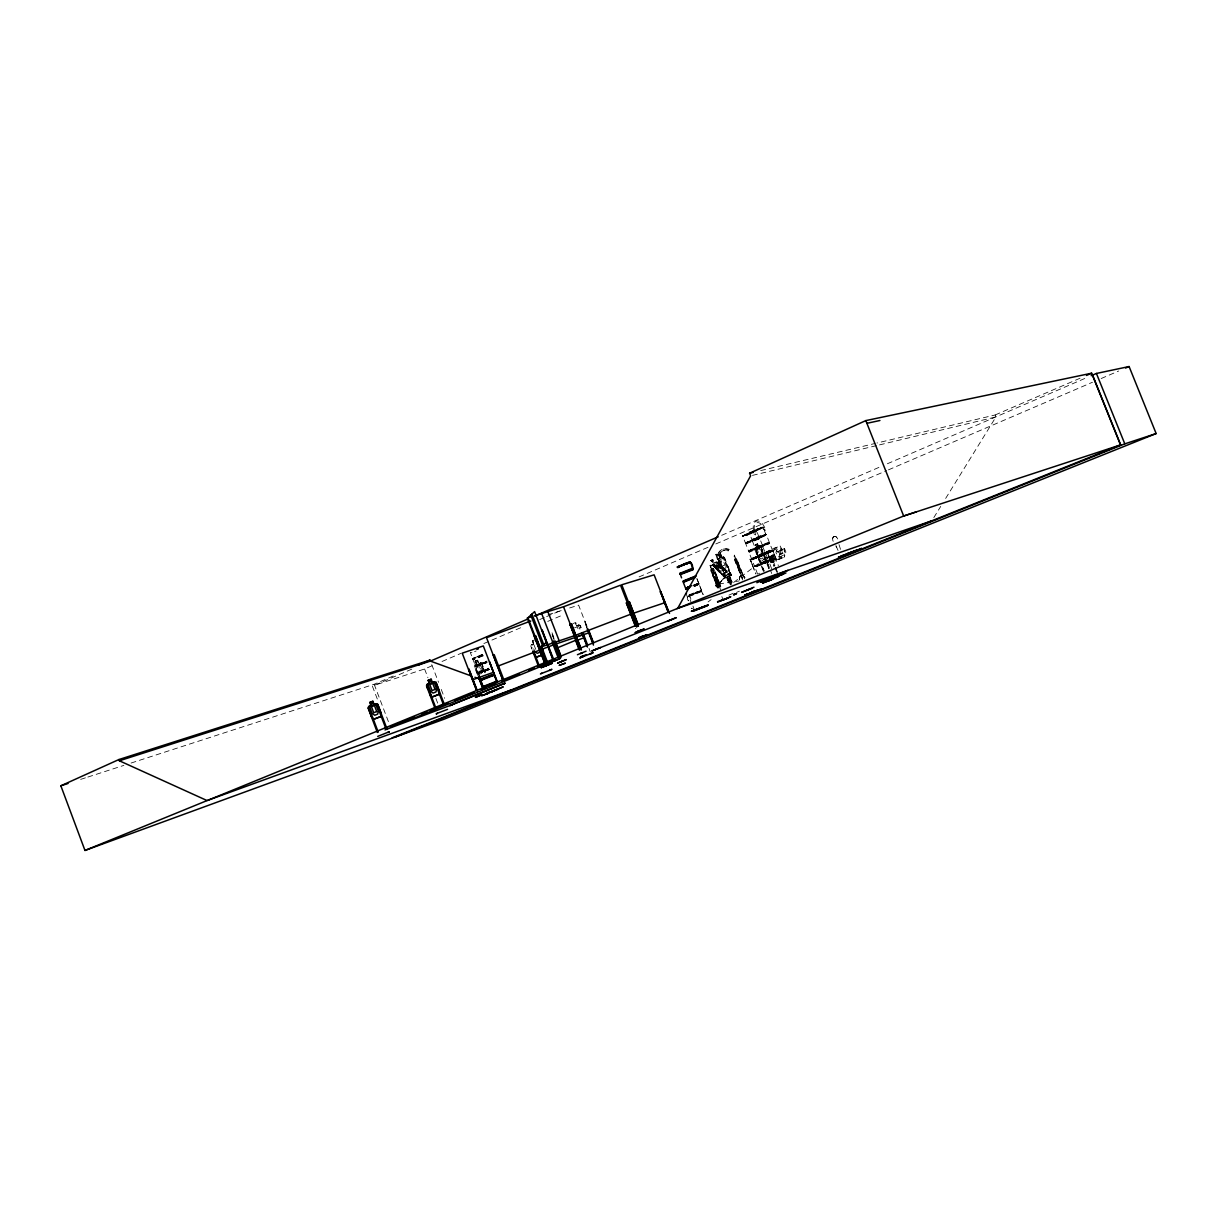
<?xml version="1.0" encoding="UTF-8"?>
<svg xmlns="http://www.w3.org/2000/svg" width="1217" height="1217" viewBox="0 0 1217 1217"><rect width="100%" height="100%" fill="white"/><g stroke="black" fill="none" stroke-linecap="round" stroke-linejoin="round"><path stroke-width="0.75" stroke-dasharray="5 3.75" d="M711.504 569.008L718.486 587.994M777.541 547.042C762.253 551.529 764.945 555.88 777.937 548.046L777.222 547.163L777.937 548.046M771.608 568.674L768.825 561.098L765.189 562.497L775.594 558.131L754.434 565.935L748.729 551.742M771.152 561.341L771.958 562.452L770.833 562.634L766.999 551.681L771.289 561.296M770.97 562.726L781.831 557.949L781.116 557.067L781.831 557.949M699.045 583.734L696.991 584.084M743.602 535.602L747.816 534.263L742.492 535.967L763.439 527.661L759.332 529.121M762.04 554.693L772.628 550.54L758.176 555.469L759.104 555.15M482.723 654.655L472.637 658.777L478.403 656.876M479.346 672.697L478.007 672.727L480.213 671.678M478.114 673.092L482.525 672.225M472.622 658.732L475.923 666.84L487.059 662.657M475.467 666.292L486.602 661.44M769.22 557.082L772.917 555.85L769.387 557.386M698.832 584.449L692.96 587.035M752.197 533.076L753.308 532.514M759.575 529.517L758.799 529.638M762.374 555.773L761.979 555.926M768.323 552.959L771.761 551.681M488.032 669.898L487.378 670.293L489.295 669.259M723.385 578.455L718.38 584.814L724.693 576.949C728.298 575.93 720.814 580.098 724.206 578.562M725.94 577.406L719.399 559.911L725.743 577.527L718.562 560.261L718.669 558.74L720.068 558.071L718.608 554.633L722.153 566.301L724.221 568.643L726.017 567.791L725.864 564.551L723.294 558.04L721.879 557.34M763.348 571.184L755.164 550.525L755.361 548.608L758.967 547.452M763.652 571.077L755.59 548.943L764.291 571.153M483.955 671.282L480.639 672.621L487.089 670.05M718.928 555.834L721.453 556.215L718.928 555.834A9.127 7.272 60.2 0 1 727.005 550.677L728.055 551.042L728.998 549.308L727.781 548.867A10.664 8.489 60.2 0 0 718.623 553.689L717.634 555.287L715.809 554.496L718.334 554.891M728.055 551.042L728.998 549.308M762.724 554.709L762.511 555.013M767.014 560.079C763.439 560.307 766.497 554.846 767.714 558.664C767.151 563.395 760.625 558.405 765.949 557.34M784.691 555.53L784.387 557.097L784.782 555.545L780.173 546.053L774.56 548.608M758.602 556.017L763.576 554.131L751.513 558.953L761.781 554.511M477.749 675.344L474.295 666.444L474.706 664.938L480.365 662.55L481.643 663.326L485.324 672.21M717.634 555.287L717.939 554.085A10.664 8.489 60.2 0 1 727.081 549.263L728.298 549.704M754.068 530.977L756.761 530.399L749.337 532.331M753.688 557.918C744.089 563.228 773.647 550.784 763.941 555.302M758.313 555.91L760.382 554.982L758.115 555.85L759.18 555.652M756.655 557.645C760.944 556.899 770.513 551.59 763.363 554.191M531.388 644.66L530.825 646.151L532.772 651.186M771.198 561.585L771.046 561.691M766.71 551.955L772.187 549.962L771.259 550.449M767.029 552.807L768.079 552.472M723.613 575.884L725.895 577.634L712.66 564.658L725.104 578.212L731.493 574.88L729.82 572.659M729.211 573.344L728.572 573.633M476.44 664.33L475.619 665.912L479.483 676.302M716.843 586.138C718.988 589.332 720.525 582.456 717.117 583.612C713.983 584.388 716.311 588.45 718.349 586.883L719.673 590.139M717.117 583.612L717.68 585.134L719.247 585.529M717.787 587.111L715.824 585.073M933.819 517.605L940.726 506.409M945.655 498.422L995.947 416.929L995.156 414.967L877.001 443.003M772.871 550.829L776.34 559.348L772.871 550.829L774.62 548.73M753.673 558.025L767.166 553.02M717.954 562.391L716.463 561.798L711.96 563.821L712.249 565.068L722.198 574.47L726.732 572.386L716.478 561.615M726.732 572.386L722.122 574.561M719.095 572.112L712.249 565.068M722.092 574.439L726.595 572.309L724.876 569.419M728.877 574.454L724.602 576.265M724.8 569.495L718.273 561.98L731.052 575.261L724.511 557.462L723.141 556.595C720.434 559.272 721.97 550.708 718.608 554.633M713.329 563.121L710.789 560.459L718.076 569.495L721.057 571.169L722.852 570.332L717.056 562.771L712.69 559.546L710.713 560.535L712.69 559.546L715.185 562.421M717.528 562.482L730.276 575.808L717.528 562.482L718.273 561.98M725.834 577.664L713.177 564.414L725.682 577.892M723.278 578.942L725.636 576.569M771.563 556.078L766.299 558.436L765.615 560.702M715.809 554.496L717.513 559.759L720.753 556.61M717.513 559.759L721.453 556.215M698.908 583.658L693.736 585.514L695.333 584.829M762.39 527.782L763.378 526.991L758.039 529.38M772.582 550.738L767.349 553.035M742.674 536.028L744.637 535.008M753.232 530.962L747.725 533.639M752.927 531.373L754.692 530.703M747.983 534.369L756.685 530.536L755.681 530.734M698.68 583.247L693.523 585.012M752.334 540.013L745.367 543.132L766.33 534.491L750.554 540.896M698.725 583.764L698.147 584.069M697.98 584.266L698.999 583.962L697.311 584.799M745.443 543.467L766.36 534.735L775.442 557.812M758.997 537.321L756.518 530.293M745.352 543.208C768.612 533.578 761.492 539.374 745.625 543.649M765.66 534.065L763.15 526.976L752.532 530.779M748.546 551.012L762.876 545.946L759.058 547.376M696.961 578.76L701.418 590.169L695.211 592.816M688.746 596.345L701.798 590.717L695.394 593.272M759.56 548.319L762.892 546.22L749.033 552.168L759.56 548.319M762.77 546.859L768.809 561.052M708.081 601.928L711.093 599.646M733.653 582.441L765.234 558.375M752.562 558.299L751.574 558.542L753.734 558.101M751.832 559.348L762.39 555.013M753.034 559.531L752.045 559.774L755.985 558.025M755.422 558.223C760.503 556.184 754.053 558.877 755.985 557.584M758.434 556.275L763.591 554.389M753.855 558.481L764.672 553.781L763.302 554.207M758.769 556.519L767.364 553.066M765.584 553.279L751.771 558.375M765.782 553.583L764.717 553.841M772.308 550.13L768.855 551.605L772.141 550.403M772.506 550.449L768.748 551.271M772.673 551.195L769.129 552.32M761.294 562.741L761.872 564.247M761.599 564.277L764.763 562.224C752.699 566.331 780.629 555.758 773.054 558.01M768.855 561.326L754.966 567.32L757.643 574.135M768.703 561.995L765.387 563.015M775.609 558.177L764.854 561.63M775.594 558.39L754.51 566.453L775.427 557.827M742.629 579.977L734.885 560.52L734.292 555.058L744.53 578.912M734.064 556.063L734.52 557.219M480.776 672.149L478.175 673.214L479.102 671.951M734.657 559.272L736.194 558.314M531.449 648.113L532.301 647.779M470.812 652.647L471.968 652.495M737.654 561.387L744.713 578.866M738.05 566.544L736.118 559.774L742.476 577.999M739.982 572.872L741.609 572.081L740.453 568.522L741.609 572.081M475.817 666.81L486.967 662.215M478.068 672.91L488.139 668.772M711.382 569.054L710.059 565.662L711.108 565.099L712.325 568.537M710.059 565.662L711.108 565.236M771.882 556.656L766.36 558.39M480.578 672.59L488.352 669.259L486.952 669.746M482.388 671.814L479.331 672.666M713.071 568.278L710.758 569.404L710.987 570.803L716.935 586.168M749.292 532.316L752.562 530.779M746.249 534.43L747.329 534.233M720.449 586.974L714.972 571.153L721.057 586.716M749.702 533.35L747.451 534.202M713.314 577.117L712.28 573.587L714.516 572.522M712.462 573.648L714.622 572.477M755.438 538.31L751.923 539.922L758.784 536.286L766.162 534.278L752.365 540.211M765.676 534.05L762.435 535.556M576.904 625.69L578.896 624.945L574.044 626.861M716.205 583.019L714.485 579.84L716.083 583.049L718.41 581.878L717.3 578.364M755.97 547.118L755.285 548.563L769.433 542.539L755.149 548.152L758.799 547.026M580.174 627.987L581.011 627.668M730.398 572.401L729.485 572.781L731.037 575.093M731.021 584.647L727.888 576.569L726.625 577.086L729.15 583.536C723.187 572.69 730.246 575.869 731.113 584.616M728.177 576.402L729.652 575.808L732.147 582.289L729.485 575.869M730.535 575.276L723.674 557.827L724.511 557.462M717.604 587.111L719.901 585.97L719.779 584.708M695.196 585.666L695.957 585.788M770.331 557.888L773.616 566.24M771.776 557.31L774.925 565.722M758.647 556.093L760.458 555.271L758.297 556.199M756.609 557.827L755.985 557.629M765.493 553.781L763.455 554.602L765.812 553.857M768.535 552.548L768.079 553.172M769.053 552.655L770.65 552.199M769.144 552.777L760.716 556.078M725.347 574.728L724.8 574.987M719.262 555.135L720.403 554.587L720.875 555.743L719.719 556.306M701.783 591.568L688.852 596.573L691.378 602.963M761.279 562.741L773.069 558.01M718.745 558.831L723.248 556.686M722.335 569.541L718.654 560.231L719.399 559.911M768.718 561.995L754.723 566.909L775.685 558.77L778.378 565.646M749.991 531.966L757.993 528.908M749.109 532.514L751.208 531.723M751.406 532.118L749.702 533.168M755.666 530.84L747.329 534.491M761.279 528.3L762.405 527.813M754.799 532.042L756.502 530.977M755.301 544.805L757.415 543.832L760.153 548.274L762.755 554.876L762.846 558.162L760.96 559.014L758.845 556.641L756.259 550.069L756.791 548.426L755.301 544.805L757.385 543.984M757.78 539.542L758.86 539.04M724.206 572.629L728.816 570.636L728.116 566.848L728.816 570.636M755.407 548.928L756.685 548.335M755.392 549.065L760.123 546.905L761.264 547.772L760.108 546.768L758.708 547.407L757.309 543.862M480.974 672.088L483.834 670.963M750.463 549.795L748.561 551.042M755.97 547.118L769.144 542.113L765.66 543.771M768.87 568.78L761.538 550.145L762.405 549.78L771.73 573.511M782.364 549.384L784.463 548.593M752.471 558.253L756.685 556.473M771.289 555.545L773.114 554.754L773.784 556.443L770.148 557.949L772.217 557.143L771.548 555.454L771.958 557.234M763.728 554.496L762.496 554.967M752.927 559.288L754.008 558.801M771.608 551.24L768.916 552.092M765.052 554.83L752.03 559.774M771.745 556.96L770.026 557.645L769.92 556.291L771.745 556.96L775.016 565.692M784.478 548.441L785.923 552.107L783.581 553.005L783.596 555.15L779.671 556.884L777.283 555.819L775.944 552.412L776.902 549.841L780.812 548.061L782.242 549.582M760.884 563.06L765.736 561.037L761.325 547.68L769.433 568.537M770.544 561.615L781.436 556.945M778.713 559.455L784.493 557.051M689.05 594.885L696.261 591.964M689.141 595.372L694.724 593.075M744.621 534.978L747.923 534.248M751.391 532.118L753.429 531.281M747.208 534.111L742.887 536.438L746.477 535.374M747.481 534.278L760.001 529.365M761.294 528.33L749.459 532.803M753.125 532.742L754.829 532.027M689.294 595.767L694.877 593.47M745.534 543.558L759.697 537.914L756.061 539.085M995.156 414.967L1083.039 376.935M131.071 763.044L374.151 684.273L394.46 675.481M758.541 573.663L759.651 573.192M411.772 669.152L374.517 685.247L424.596 668.985L435.062 664.482M721.681 535.313L880.393 466.765M887.376 463.753L1087.724 377.209M486.83 661.835L475.436 666.049M442.03 661.485L461.213 653.255M483.879 643.519L522.245 627.059M539.694 619.575L544.927 617.323M546.661 616.578L562.36 609.839M639.092 576.904L708.842 546.95M715.809 543.953L886.706 470.599M888.456 469.853L1092.47 382.26M1101.187 378.517L1118.636 371.033M750.448 549.795L765.66 543.771M728.907 595.113L733.288 593.242M736.483 592.42L739.419 591.173M547.741 621.415L563.349 614.752M479.087 671.967L488.884 668.179M489.645 669.396L488.245 669.822M762.253 555.211L763.713 554.617M476.379 664.239L475.086 661.044L477.536 660.01L478.844 663.204M475.208 661.12L477.566 660.131L482.693 669.928L482.449 673.016L480.137 673.975L477.931 671.906M694.344 585.681L698.193 584.145L694.177 585.255M695.896 585.118L697.219 584.571M697.326 584.829L694.481 585.986M770.863 557.629L774.575 565.875M731.782 584.266L729.211 576.006M745.96 534.111L747.634 533.381M754.51 530.764L752.821 531.479L758.069 529.395L754.373 530.977M587.294 629.143L584.829 621.948L587.583 629.022M585.103 621.887L588.13 628.839M478.646 674.979L475.969 668.027L475.071 668.376L477.962 675.268M484.427 672.56L482.419 665.303M747.923 534.08L746.675 534.735M748.166 534.765L746.477 535.389L753.323 532.498M483.088 655.431L472.698 659.036L481.582 655.628M727.249 576.858L730.717 584.799M729.044 576.082L731.736 582.471M483.195 655.872L474.508 659.173M759.256 547.407L748.577 551.316L762.451 545.322L759.758 538.507M763.363 553.339L759.058 554.937L767.136 551.894L771.289 562.604M756.791 556.778L768.809 551.757M760.61 555.91L762.374 555.469M480.183 671.51L481.582 671.13M480.304 671.921L481.689 671.404M486.8 669.335L488.23 668.939M487.074 670.019L488.443 669.487M694.253 585.423L695.805 584.799M488.565 669.852L482.525 672.225M725.834 576.812L724.693 576.949M754.327 530.338L756.168 529.623M749.946 534.05L751.741 533.35M762.572 545.946L759.286 547.3M762.527 546.098L769.6 542.98L748.485 550.799L745.823 543.984L766.451 535.252L765.463 535.45M763.302 553.142L768.642 551.073M763.47 553.629L768.855 551.544M481.567 671.115L487.758 668.742M481.78 671.647L486.876 669.502M751.011 561.919L750.204 559.135L756 573.892M749.961 559.227L752.715 565.555M730.885 575.169L723.674 557.827M725.743 577.527L718.654 560.231M756.061 529.38L757.902 528.65M753.384 530.977L754.388 530.779M749.687 533.183L756.518 530.779M759.134 537.458L751.908 539.952L755.118 547.726L758.663 546.524M765.295 552.883L767.121 552.168M763.485 553.872L770.452 551.331M695.485 585.529L698.832 584.434M734.885 560.52L742.127 578.136M718.41 581.878L717.376 578.318M718.243 586.929L714.394 577.832L716.387 580.844C712.903 568.4 722.624 593.059 716.996 582.35L717.482 585.909M713.831 569.176L720.799 586.837M710.941 570.773L717.878 588.267M532.438 640.796L535.328 639.701M712.173 572.659L718.228 588.13M712.28 573.587L713.421 577.086M531.373 644.66L533.639 643.915L532.301 640.72M713.04 568.156L713.816 569.252M695.439 585.134L693.827 585.742L696.854 584.616M693.979 586.153L695.835 585.849M483.666 670.537L478.646 672.56M484.853 670.202L487.865 669M484.944 670.43L486.526 669.806M485.096 670.81L488.093 669.669L486.663 670.202M696.261 591.964L701.722 590.595L689.415 594.976M478.251 656.45L472.561 658.321L470.31 652.479M479.376 655.917L482.434 654.792M479.513 656.298L482.586 655.172M760.245 554.861L763.424 553.674L760.321 555.028M767.425 552.944L769.144 552.305M481.034 663.691L475.375 665.623L487.104 660.983M482.175 663.204L486.465 661.652M482.48 664.01L486.694 662.489M481.323 664.482L475.634 666.475L486.602 662.033M693.614 585.179L696.641 584.054M474.584 651.582L476.151 650.989M572.796 623.682L575.702 622.48L576.843 625.827M574.454 627.926L577.284 626.877L579.018 631.334M762.557 535.404L751.832 539.405L749.155 532.483M750.57 540.896L747.405 542.037M758.008 528.923L761.188 527.752M728.968 576.113L731.447 584.434M778.758 559.577L776.263 559.257M691.378 608.363L691.941 608.12M691.697 608.606L692.519 608.302M770.65 557.416L770.878 555.88M773.784 556.443L773.114 554.754M729.789 573.496L725.606 575.458M760.884 563.197L758.982 559.942M482.115 671.145L478.144 672.697M486.541 669.837L487.971 669.289M769.92 556.291L774.103 566.027M764.641 561.722L761.325 562.862M765.174 563.106L761.857 564.247M761.538 550.145L769.174 568.658M756.381 552.533L763.911 570.94M482.236 654.396L472.637 658.625M760.458 555.393L763.607 554.161M482.693 655.613L473.033 659.538L474.524 659.173M756.639 557.599L752.669 558.786M833.934 536.56L834.086 536.514A3.514 2.464 70 0 1 837.904 539.679A3.514 2.464 70 0 0 833.934 536.56A3.514 2.464 70 0 0 833.371 541.611A3.514 2.464 70 0 1 834.086 536.514M687.392 597.015L687.514 596.984A2.525 1.658 70.1 0 0 688.639 600.818L688.639 600.818A2.525 1.658 70.1 0 1 687.392 597.015L686.403 594.474M759.21 547.893L755.605 549.019L769.692 543.497L748.744 551.727M758.876 546.433L760.351 545.901M759.119 546.874L762.74 545.748L760.336 545.916M759.423 547.802L762.983 546.692M755.651 538.218L758.252 537.321M755.574 538.812L752.091 540.333L755.742 539.237M755.894 538.659L759.514 537.564L758.237 537.336M764.337 535.815L752.38 540.774L755.985 539.679M756.198 539.587L759.773 538.507M753.08 531.616L754.54 531.068M696.641 584.069L698.391 583.293M696.869 584.647L697.965 584.236M760.762 556.047L758.647 556.686M763.378 553.705L765.463 553.081M770.467 551.362L771.578 550.951M475.969 668.027L478.418 675.055M481.734 665.593L484.64 672.484M739.54 579.916A3.332 2.875 71.2 0 1 740.986 575.717L741.077 575.687A3.332 2.875 71.2 0 1 744.956 577.695M724.009 575.687L723.278 576.265M475.086 661.044L476.501 664.315M584.54 622.07L585.392 621.765M764.337 535.815L765.478 535.45M747.421 542.037L745.276 542.615L742.583 535.784M80.657 779.382L86.057 777.633M87.852 777.054L123.875 765.387M761.051 527.509L762.222 527.144M761.203 527.782L762.329 527.387M750.113 532.285L751.285 531.935M754.662 531.525L756.533 530.977M743.587 535.602L744.758 535.206M688.761 595.691L701.859 590.945L688.913 596.087M548.076 614.722L562.452 610.219M569.632 607.968L578.623 605.153L587.841 628.961M759.18 555.408L758.206 555.667M771.7 551.407L772.658 551.164M764.626 553.507L765.66 553.248M742.857 535.784L743.617 535.571M752.456 475.391L877.67 445.331M879.511 444.89L995.947 416.929M760.686 470.599L875.145 443.444M701.601 591.523L703.167 594.657L701.874 591.386M764.55 557.964L766.208 558.922M718.684 583.993L739.008 580.981M576.873 625.812L578.805 626.314L579.946 629.28M728.755 550.647L727.705 550.282A9.143 7.272 60.2 0 0 719.612 555.439M480.365 662.55L481.749 663.295L485.111 672.286M480.38 662.672L481.613 663.402M722.153 574.363L712.417 564.992M728.998 573.603L730.839 575.535L718.045 562.239M735.661 558.618L739.708 568.947L737.73 566.742M713.907 576.843L715.444 579.307L716.326 578.851L711.002 565.281M759.028 559.881L760.975 563.03M701.418 590.215L696.93 578.729M836.049 545.87L838.087 550.51L835.896 545.916M724.298 557.508L731.447 574.911L725.347 577.664L724.45 575.109M720.51 553.705L721.97 557.31M775.609 567.365L777.648 572.37L775.548 567.396M777.191 572.568L774.666 567.731M771.03 557.28L774.24 566.011M752.471 565.646L755.696 573.861M736.741 559.379L743.663 577.254M742.309 578.09L735.083 558.999M751.254 561.828L750.204 559.135M752.136 564.049L752.791 565.738L751.908 564.156M728.922 576.067L732.025 584.175M728.709 576.158L731.873 584.236M727.279 576.797L730.626 584.829M730.398 584.921L727.051 576.888L729.485 583.369M720.555 589.697L712.782 569.799L711.899 570.271L714.957 579.535M710.18 565.616L711.58 569.1M721.848 596.604L723.202 600.042M589.043 648.402L590.275 651.901M575.337 623.347L575.747 624.412M552.016 632.749L555.317 641.283M552.381 634.574L554.359 639.686M552.092 634.65L554.07 639.762M533.152 641.116L533.563 642.165M534.05 644.964L535.739 649.346M532.285 640.735L533.487 643.869L532.498 645.542L534.765 651.384M431.761 664.649L438.561 682.372M441.269 689.461L444.661 698.315M424.596 668.985L427.928 677.656M435.899 698.467L437.892 703.669M374.151 684.273L389.668 724.921M372.387 686.145L378.32 701.646M839.015 544.607L840.551 549.46M692.945 606.036L694.025 609.108M716.494 554.1L718.213 559.364M719.627 584.723L719.795 586.016M479.133 663.082L479.148 677.291M635.852 628.763A2.13 2.038 72.9 0 1 635.472 628.352M739.632 579.87A3.332 2.875 71.2 0 1 741.077 575.687M740.986 575.717A3.332 2.875 71.2 0 1 744.85 577.725M690.845 599.296A2.525 1.658 70.1 0 0 689.035 596.315L688.928 596.36A2.525 1.658 70.1 0 1 690.739 599.342M754.525 566.407L768.703 560.9L754.51 566.529M716.128 563.228L717.406 566.209L713.512 564.505L717.604 566.985L719.247 570.651L718.562 567.381L722.639 569.282L718.41 566.635L716.707 562.984L714.318 564.08L719.034 569.039L720.829 568.202L716.205 563.152M755.97 532.24L755.544 534.978L753.445 533.442L754.312 533.031A9.964 5.842 70.7 0 1 755.97 521.256A9.964 5.842 70.7 0 1 764.9 527.995L765.782 527.57L765.25 530.384L763.044 528.878L763.926 528.452A8.321 4.868 70.7 0 0 756.472 522.838A8.321 4.868 70.7 0 0 755.088 532.666L755.97 532.24M781.588 549.673L780.447 552.457L783.55 554.617L780.249 553.4L778.789 556.899L779.473 552.822L776.203 550.586L779.641 551.894L781.055 548.487L781.588 549.673M715.261 576.143L714.379 576.599L715.246 576.113M716.311 578.836L715.429 579.292L717.908 585.62L718.791 585.179L716.311 578.836M580.403 625.66L578.866 624.96L580.311 625.751L581.604 629.159L580.403 625.66M712.827 560.261L711.671 560.809L712.523 561.691L713.664 561.143L712.827 560.261M722.335 558.497L720.54 559.348L723.111 565.859L724.906 565.007L722.335 558.497M757.187 544.76L755.985 545.322L756.442 546.509L757.643 545.946L757.187 544.76M759.149 548.73L757.263 549.597L759.849 556.184L761.736 555.332L759.149 548.73M781.542 549.901L777.617 551.666L778.956 555.058L782.881 553.309L781.542 549.901M784.25 549.399L784.402 551.909L784.25 549.399M477.292 660.861L475.817 661.485L476.227 662.55L477.703 661.926L477.292 660.861M479.148 664.436L476.851 665.41L479.148 671.404L481.46 670.445L479.148 664.436M738.597 569.662L740.134 572.948L738.613 569.632M714.592 572.355L716.083 575.656L714.592 572.355M724.298 572.735L722.244 569.586L724.298 572.735"/><path stroke-width="1.5" d="M580.326 657.773L583.323 656.252M541.824 673.153L540.424 673.99M503.61 683.756L449.803 705.617L504.933 683.269L503.397 683.969M504.507 683.254L502.971 684.152L504.644 683.315M436.34 713.847L437.42 713.329L436.295 713.892M377.726 736.391L389.273 731.752L388.056 732.451M686.418 593.516L686.388 593.805M487.439 693.021L497.373 689.4M540.728 649.117L540.15 652.206L537.275 653.301L534.765 651.384M706.195 605.899L691.621 611.253M708.066 605.123L691.362 611.208M695.257 610.295L704.445 606.918M839.532 556.762L838.346 557.249L861.606 548.502L840.917 556.032M857.894 549.78L853.178 551.271M861.636 548.471L860.662 548.624M746.386 594.839L745.184 594.854L749.611 593.531M748.364 594.033L749.14 593.713M429.251 683.513L427.076 684.334L426.498 685.856L435.047 708.431M639.594 637.617L647.246 634.909L641.739 636.415M639.138 637.632L647.185 634.955M641.283 636.917L642.272 636.521L641.298 636.932M644.143 636.004L644.706 635.761M646.942 634.757L639.016 637.83M677.702 608.348L750.615 475.832L749.596 473.23L865.819 420.595L1091.649 373.208L1120.538 444.905L903.668 516.023L207.97 800.254M771.715 579.581L762.968 582.928M773.206 577.816L783.459 573.983L772.962 577.999M644.082 628.961L635.213 632.566M566.301 659.614L557.858 662.961M371.048 705.677L369.846 707.366L372.128 713.314L374.714 715.261L377.711 714.12L378.35 710.956L376.068 705.008L374.06 704.552L372.904 701.205L369.679 702.437L371.048 705.693L368.705 706.453L368.112 707.99L377.361 732.482M481.978 695.592L488.169 693.264M677.291 566.924L686.768 562.908M678.052 566.757L677.367 567.183L678.447 566.939M678.356 566.681L680.896 565.859L677.565 567.563L678.645 567.335M692.138 568.689C693.736 567.913 691.484 560.018 688.655 562.726L690.313 562.208M776.735 576.295L770.376 578.988M692.838 568.248L690.571 562.467L689.856 562.923M693.203 569.678L680.425 574.53L681.566 577.847M692.975 568.795L679.892 573.846L680.972 573.587M693.127 569.191L680.044 574.241L681.124 573.983M378.381 706.332L377.498 706.666L386.078 729.15M686.981 588.8L685.932 589.104L688.898 587.72M687.179 589.18L686.129 589.484L689.385 587.994M427.152 687.818L428.049 687.468L435.914 708.096M436.614 684.228L435.732 684.562L443.627 705.145M545.596 664.619L534.217 636.08L535.039 635.746L546.114 664.406M542.097 630.254L554.252 660.968L553.111 660.146M545.855 662.58L535.434 635.593L545.718 662.657M539.435 647.505L546.509 642.409M570.377 624.26L571.412 623.849L580.828 648.189M388.162 732.33L389.212 731.721M694.375 610.675L696.078 609.93M707.305 605.716L706.423 605.944M635.076 625.432L626.344 602.963L627.363 602.552L636.765 626.755M505.207 683.224L504.264 683.574M760.868 582.335L771.395 578.41M768.52 579.14L767.562 579.475L781.664 573.968L767.775 579.292M447.567 709.359L437.253 713.299M546.844 665.41L545.688 665.836M774.59 577.056L768.414 579.155L769.661 578.76M552.016 663.356L541.398 667.57M552.031 663.402L540.972 667.677L550.221 663.995M559.987 662.185L560.398 662.078M560.292 662.033L562.254 661.12M635.244 622.252L635.517 625.766A2.13 2.038 72.9 0 0 635.213 626.253M582.274 652.708L580.692 653.59M582.532 652.753L580.813 653.392M680.409 566.24L683.68 564.81L682.022 565.494M681.824 565.251L686.844 563.136M686.677 563.79L690.571 562.467M480.624 679.071L492.489 674.522M638.621 631.227L637.389 631.699L639.64 630.589M637.495 631.653L640.127 630.436M695.135 576.371L695.85 575.93L683.133 580.996M551.909 669.304L549.567 670.384L551.468 669.441M746.645 590.443L748.805 589.393M753.992 587.187L741.594 592.329L752.045 588.374M483.636 687.179L495.973 682.357M495.532 682.174L483.986 686.647M685.795 588.207L690.206 586.518M686.54 588.465L690.343 586.822M486.496 693.462L498.453 688.898L497.342 689.415M583.871 637.799L583.719 634.224L583.901 637.784L576.782 640.461M639.594 630.878L640.614 630.497M678.052 566.742L681.763 565.281M727.629 598.262L717.528 601.624M720.662 600.696L730.611 596.802M722.563 600.3L725.317 599.007M670.993 619.803L671.967 619.438M730.656 596.862L717.589 602.141M734.186 594.581L736.604 593.577L735.159 594.139M545.262 662.839L527.95 617.795L534.598 611.588L553.522 661.287L555.104 660.664L384.983 729.926L452.465 704.613L451.674 704.947M777.557 576.265L778.88 575.747M1091.208 375.703L1096.426 373.452L1129.102 366.545L1156.15 433.556L443.87 719.277L84.977 850.455L60.85 785.802L118.886 759.545L430.012 660.101L430.407 661.105L471.359 675.998M579.809 657.971L583.445 656.359M589.515 654.29L593.181 652.631L589.621 654.168M761.081 582.213L764.337 580.859M774.636 577.056L771.365 578.425M491.987 675.252L493.098 674.735L481.202 679.375M492.216 676.074L493.311 675.557L481.095 680.288M492.14 675.633L493.235 675.1L481.339 679.755M687.514 587.994L685.703 588.511L683.3 582.35L695.318 577.482M767.288 581.315L773.738 578.592M469.017 669.152L477.581 691.454M494.543 682.113L495.638 681.611L483.91 686.19M489.462 661.972L497.525 682.235M485.142 694.451L492.794 691.362M1086.492 375.445L1091.649 373.208M418.161 665.227L430.012 660.101M528.072 618.921L430.407 661.105L119.357 760.777L118.886 759.545M535.054 615.908L718.197 536.819M1125.603 368.036L1129.102 366.545M776.887 576.326L770.498 579.064M687.316 587.507L691.819 585.651M769.524 580.113L778.393 576.767M687.331 587.522L688.624 586.974M706.727 605.96L704.415 606.918M772.81 577.832L774.088 577.436M579.14 648.828L570.012 624.336L580.022 648.494M570.606 624.154L569.708 624.473M638.104 624.306L629.372 601.867L638.469 626.162M668.042 612.045L660.481 591.781L668.346 611.923M660.709 591.736L669.517 613.429M685.84 563.912L687.392 563.288M685.947 564.156L687.499 563.547M475.467 697.387L481.871 694.77L475.619 697.265M496.673 689.507L502.895 686.92M503.108 686.951L496.886 689.507M541.23 673.564L550.647 669.958M556.139 648.357L577.071 639.716M734.505 594.459L733.501 594.839L734.916 594.276M84.977 850.455L207.179 800.527L511.094 690.024M762.861 581.437L767.547 579.429M778.104 575.489L779.595 574.88M696.048 609.915L698.923 608.774M391.357 726.366L408.927 719.201M409.247 718.988L414.51 716.843M421.538 713.968L426.817 711.823M430.331 710.393L447.902 703.213M454.595 700.566L468.651 694.831M468.986 694.618L474.265 692.458M481.293 689.598L486.572 687.438M490.086 686.008L495.349 683.863M502.028 681.201L512.92 676.682M514.319 676.196L519.598 674.035M528.741 670.232L534.02 668.072M537.534 666.642L546.311 663.052M549.825 661.622L554.724 659.705M586.077 651.186L577.421 654.731M557.584 663.189L566.057 659.72M600.179 647.657L592.147 650.912M676.18 617.627L667.722 621.142M667.418 621.279L676.165 617.749M559.379 665.349L565.129 663.28M580.692 656.724L586.396 654.7M488.306 692.686L489.675 692.154M392.133 737.837L1120.659 444.874M394.445 737.426L1124.797 443.855L1156.15 433.556M492.079 691.667L492.566 691.454M755.225 590.838L753.947 591.295L755.194 590.808M581.741 653.042L582.593 652.723M698.908 608.789L706.332 605.67M756.822 582.7L787.977 570.301M683.528 564.399L685.141 563.517M682.494 565.251L686.814 563.76M682.585 565.509L684.273 564.825M766.086 580.463L767.897 579.779M559.759 658.747L548.167 663.113L559.79 658.793M574.774 635.578L631.669 613.855M497.51 666.262L554.176 644.614M551.255 661.379L554.572 660.162M542.234 630.163L553.613 661.242M373.634 719.217L381.027 716.387L380.921 712.903M536.256 657.165L543.39 654.442L542.052 647.657M543.497 654.518L536.225 657.302L532.787 651.186M490.192 692.199L491.774 691.606M492.839 690.952L494.421 690.343M581.924 657.058L591.143 653.544M563.593 606.735L620.533 585.194L636.704 626.785M530.825 620.974L486.526 637.738L503.138 680.851M369.831 702.498L372.843 701.357M428.171 680.409L431.137 679.284M374.121 704.4L377.772 704.308L381.027 712.888L381.134 716.478L373.589 719.353L371.383 716.539M432.415 682.311L436.021 682.22L439.261 690.724L439.383 694.298L431.944 697.128L429.753 694.344M368.797 706.545L376.205 703.73L377.681 704.384L386.96 728.8M427.167 684.426L434.469 681.657M368.781 709.967L369.679 709.617L378.244 732.147M577.74 636.445L580.57 635.38M390.581 726.884L394.049 725.575M476.866 649.406L478.448 648.813M785.984 572.948L779.656 575.55M762.618 583.08L771.837 579.627M847.199 553.583L852.539 551.605M708.203 604.895L693.188 610.63L693.933 610.295M696.55 609.976L694.39 610.721M494.695 683.254L483.894 687.559M705.312 606.294L706.423 605.899M496.232 690.085L489.919 692.321M481.552 695.759L488.276 693.325M472.47 679.847L493.448 672.332M565.281 663.143L559.303 665.273M750.813 592.664L759.925 589.439L752.045 592.055M745.184 594.854L760.595 589.408M600.468 647.474L591.873 650.943M686.738 562.908L690.328 561.798M686.86 563.167L688.274 562.634M679.466 566.316L680.957 565.646M679.573 566.605L680.972 566.072M489.675 661.881L496.962 682.448M643.854 629.113L635.32 632.612M487.606 693.188L486.207 693.629M676.926 608.622L931.857 520.8M494.68 683.254L496.049 682.813M555.439 644.173L589.287 632.688M695.211 577.01L683.361 581.878M538.735 647.748L574.683 635.609M632.886 613.429L664.969 602.658M916.203 511.901L903.668 516.023L865.819 420.595M688.274 562.665L690.435 562.041M60.85 785.802L68.046 783.474M629.372 601.867L628.52 602.187L638.225 626.223M660.177 591.903L661.014 591.614M530.855 616.897L527.25 618.023L544.638 663.052M534.461 615.787L563.517 606.751L580.174 649.772L570.012 624.336M686.129 588.709L686.86 588.48L685.856 588.861M595.265 649.619L669.974 620.092M635.487 625.781L626.405 602.917M636.537 622.876L637.404 625.006A2.13 2.038 72.9 0 1 638.347 625.477M695.805 576.386L683.209 581.483M680.881 573.116L679.801 573.374L692.534 568.278M677.61 566.924L678.386 566.681M635.198 622.252L636.567 622.861M749.596 473.23L753.293 472.363M866.9 423.318L879.921 420.504M474.919 677.291L482.038 679.877M119.357 760.777L207.088 800.573M581.726 634.863L583.871 636.887M1096.426 373.452L1124.797 443.855M1092.623 375.216L1119.959 443.125M758.632 589.895L754.646 591.508M668.559 611.877L654.122 574.835L621.75 584.784L637.921 626.359M588.815 630.619L593.622 643.002M587.841 628.961L593.333 643.124M587.583 629.022L593.075 643.2M587.294 629.143L593.47 645.086M583.019 632.855L587.598 644.995M582.182 633.159L586.868 645.253M582.076 633.22L587.431 647.033M571.351 623.88L581.452 649.969M576.341 637.845L580.296 648.037M576.189 637.921L580.129 648.113M575.322 639.701L579.353 650.091M547.893 611.603L559.196 640.827M555.317 641.283L561.25 656.632M555.028 641.405L560.961 656.754M554.724 641.481L560.672 656.845M554.435 641.602L560.383 656.967M554.024 641.222L560.55 658.078M553.826 641.298L560.337 658.138M553.446 641.374L560.185 658.214M553.233 641.998L559.135 657.408M541.656 613.535L553.02 642.911M552.275 642.363L558.177 657.773M531.951 614.068L543.68 644.447M530.81 615.133L542.463 645.314M541.961 647.703L547.878 663.25M546.433 661.85L541.185 648.281L546.372 661.881M533.67 651.141L539.511 666.444M532.818 651.475L538.659 666.764M504.097 680.486L494.208 654.67L493.204 655.065L503.169 680.835M497.297 682.326L483.301 645.938L462.217 653.164L476.349 689.963M479.315 676.728L484.001 688.898M479.087 676.804L483.773 688.974M478.631 677.002L482.647 687.438M478.418 677.078L482.434 687.514M468.804 669.244L476.714 689.826M468.651 669.274L476.577 689.872M435.929 682.311L444.494 704.81M426.635 685.84L431.989 696.991L439.276 694.207L439.17 690.739M368.249 707.975L371.489 716.494M436.614 688.822L435.99 691.956L433.039 693.082L430.483 691.15L428.217 685.232L429.403 683.574L428.034 680.333L431.214 679.147L432.339 682.463L434.347 682.904L436.614 688.822M745.215 595.052L762.542 588.906L745.215 595.052M376.738 711.565L373.741 712.706L371.459 706.742L374.456 705.617L376.738 711.565M435.032 689.415L432.065 690.541L429.799 684.623L432.765 683.513L435.032 689.415M372.508 702.087L370.577 702.817L370.987 703.882L372.904 703.152L372.508 702.087M430.818 680.014L428.916 680.729L429.312 681.794L431.214 681.064L430.818 680.014"/></g></svg>
